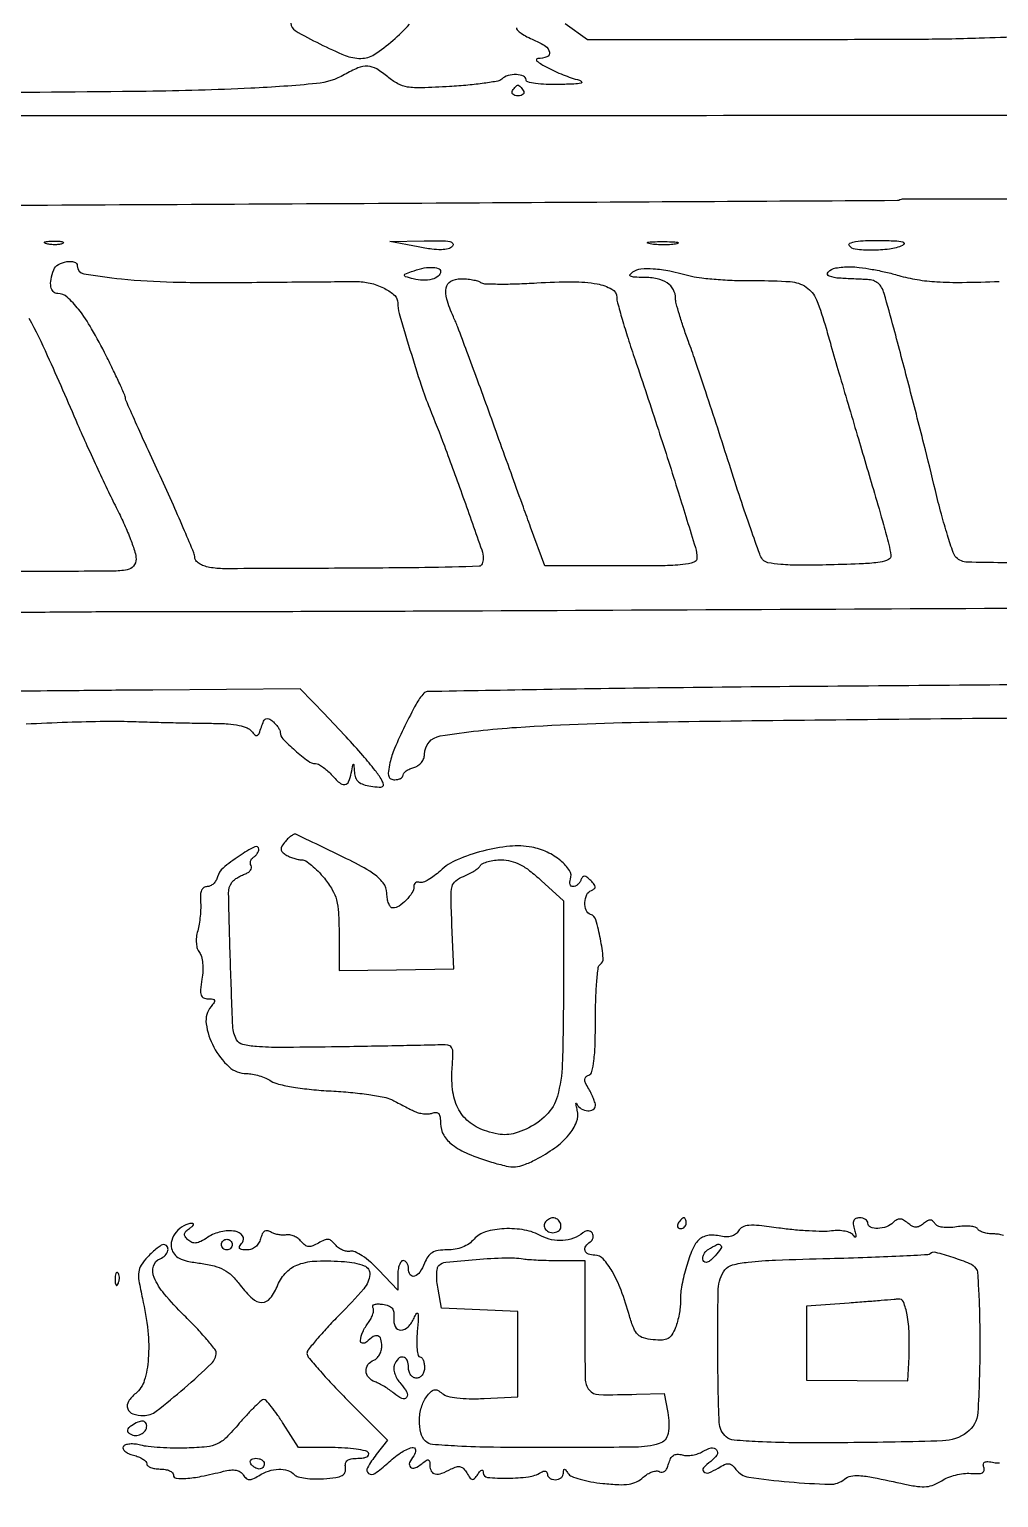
# Model space of a CAD drawing. Extents: x 0 to 2558, y 0 to 3412.
# Drawn here: x 1014 to 1195.5, y 1999.6 to 2274.4 of the extents above; entities that cross this region are included whole.
import ezdxf

# ---------------------------------------------------------------- set-up
doc = ezdxf.new("R2010")
doc.units = 0

msp = doc.modelspace()

# ---------------------------------------------------------------- linework, layer by layer
for points in [[(1286.775, 2242.902503, 0.000001), (1177.44536, 2242.627485, 0.134519), (1177, 2242.504251, -0.13371), (1176.555032, 2242.380365, -0.000002), (1098.265318, 2241.934774, -0.000173), (1012.019762, 2241.474094, -0.000104), (909.669169, 2240.983987, -0.000208), (780.778242, 2240.447148, -0.000841)], [(1923.086218, 2244.376059, -0.000011), (1814.032813, 2244.041497, -0.000207)], [(899.290625, 2258.400578, 0.000139), (911.337057, 2258.385962, 0.000175), (922.5, 2258.379417, -0.000035), (932.894829, 2258.376218, -0.000043), (942.625, 2258.371702, -0.000036), (950.810007, 2258.366612, -0.000303), (954.5, 2258.361817, 0.000474), (1010.033339, 2258.308655, 0.000114), (1102.150613, 2258.328759, 0.000012), (1205.122254, 2258.377188, 0.008936)], [(1063, 2275.597618, 0.267409), (1063.803989, 2274.201821, 0.014839), (1068.397436, 2271.716576, 0.021056), (1073.143322, 2269.573483, 0.096307), (1076.099913, 2269.004778, 0.144064), (1078.587132, 2269.741985, 0.033968), (1082.095255, 2272.366055, 0.032569), (1085.190317, 2275.398886, 0.184667)], [(1199.837662, 2273.057137, -0.003568), (1191.862099, 2272.760136, -0.006236), (1180.116584, 2272.553228, -0.001286), (1159.41622, 2272.5), (1118.5, 2272.5), (1114.348293, 2275.489745, -0.037673)], [(1105.23507, 2274.724525, 0.292028), (1105.339623, 2274.32119, 0.034745), (1106.092316, 2273.713207, 0.032721), (1107.18211, 2273.053174, 0.020844), (1108.525383, 2272.424947, -0.045944), (1110.631291, 2271.308159, -0.203111), (1111.396059, 2270.167439, -0.362237), (1110.919285, 2269.305475, -0.087055), (1109.190983, 2268.960858, 0.711256), (1109.042215, 2268.498301, 0.041954), (1110.888161, 2267.336795, 0.024589), (1113.953614, 2265.9361, 0.028389), (1117, 2264.917522, -0.172663), (1117.411923, 2264.630931, -0.540408), (1117.313537, 2264.377207, -0.041416), (1115.96064, 2264.20419, -0.006371), (1113.25, 2264.118315, -0.014056), (1110.784787, 2264.14095, -0.025719), (1108.782921, 2264.319019, -0.024916), (1107.312621, 2264.601737, -0.345602), (1107, 2265, 0.304896), (1106.532163, 2265.695887, 0.090358), (1105.211127, 2265.973041, 0.074452), (1103.630417, 2265.779143, 0.119551), (1102.45, 2265.120944, -0.143703), (1101.707006, 2264.751738, -0.008469), (1099.193767, 2264.34928, -0.012226), (1096.139686, 2263.989078, -0.008669), (1092.698994, 2263.728423, -0.006626), (1087.390775, 2263.489265, -0.046917), (1084.818415, 2263.648938, -0.0856), (1083.013249, 2264.260284, -0.050589), (1081.128487, 2265.545339, 0.041925), (1079.043746, 2267.020178, 0.120572), (1077.358667, 2267.52655, 0.111075), (1075.546597, 2267.216784, 0.032716), (1073, 2265.96786, -0.106506), (1067.775916, 2264.299299, -0.012427), (1055.480098, 2263.411335, -0.008878), (1035.900827, 2262.833911, -0.001719), (1000.5, 2262.540469, 0.000313)], [(1001.201003, 2165.205291, -0.000135), (1013.556771, 2165.353125, -0.001828), (1027.35704, 2165.46407, -0.001096), (1043.749784, 2165.5, 0.001136), (1091.92268, 2165.609417, 0.000123), (1203.285023, 2166.142602, 0.000082), (1318.131321, 2166.73943, 0.002111)], [(1202.630891, 2174.533895, -0.003086), (1189.6191, 2174.712928, -0.193738), (1187.547602, 2175.595255, -0.114726), (1186.966211, 2176.528916, -0.006554), (1185.908586, 2179.770464, -0.009734), (1184.765619, 2183.703653, -0.006975), (1183.635378, 2188.141325, 0.003199), (1181.485482, 2196.857095, 0.001574), (1178.644959, 2207.917481, 0.001466), (1175.85442, 2218.515355, 0.005816), (1174.045549, 2225, 0.056856), (1173.573304, 2226.125567, 0.091837), (1172.910716, 2226.921858, 0.095811), (1172.02901, 2227.406507, 0.066739), (1170.908367, 2227.608431, -0.000475), (1169.78484, 2227.660085, -0.000247), (1168.382309, 2227.726597, -0.000245), (1166.941809, 2227.796329, -0.000374), (1165.690983, 2227.858431, -0.073468), (1163.750977, 2228.24569, -0.536379), (1163.562991, 2229.005816, -0.167068), (1164.983297, 2229.777148, -0.041632), (1167.65511, 2230, -0.031773), (1169.397819, 2229.889144, -0.012267), (1171.793161, 2229.523242, -0.012088), (1174.378373, 2228.99841, -0.014612), (1176.775135, 2228.376992, 0.030456), (1180.209679, 2227.601686, 0.025482), (1183.924465, 2227.190762, 0.018208), (1188.677506, 2227.082349, 0.006195), (1195.583071, 2227.26192)], [(1013.93706, 2220.378183, -0.018604), (1017.375353, 2213.42266, -0.003542), (1023.065983, 2200.5, 0.004047), (1024.811257, 2196.547539, 0.002802), (1026.846404, 2192.104342, 0.002825), (1028.849978, 2187.856991, 0.0058), (1030.476667, 2184.557334, -0.012227), (1031.825564, 2181.730108, -0.014196), (1032.965021, 2178.976297, -0.013267), (1033.796451, 2176.606312, -0.077874), (1034, 2175.307334, -0.172342), (1033.532758, 2173.992032, -0.179793), (1032.348826, 2173.294605, -0.041831), (1029.61668, 2173.039915, -0.002335), (1021.068094, 2173), (1008.136188, 2173)], [(1222.970173, 2152.009414, -0.000374), (1193.840134, 2151.728541, -0.000332), (1163.505705, 2151.478886, 0.000875), (1134.705965, 2151.210539, 0.001441), (1110.355274, 2150.870805, 0.000113), (1088.519117, 2150.49824, 0.208702), (1087.879206, 2150.205705, 0.058217), (1086.420319, 2148.136978, 0.011256), (1084.321556, 2144.059966, 0.011884), (1082.402807, 2139.866527, 0.047323), (1081.538683, 2137.176123, 0.018927), (1081.243195, 2135.536979, 0.103198), (1081.301577, 2134.642308, 0.211667), (1081.68648, 2134.174051, 0.116932), (1082.420545, 2134, 0.053971), (1083.024789, 2134.065413, 0.073701), (1083.536035, 2134.25949, 0.093398), (1083.879181, 2134.546296, 0.173804), (1084, 2134.883369, -0.181596), (1084.141258, 2135.259476, -0.059916), (1084.5875, 2135.660882, -0.050447), (1085.234516, 2136.024544, -0.038887), (1086, 2136.289749, 0.08163), (1086.777942, 2136.635923, 0.076606), (1087.42371, 2137.219072, 0.078454), (1087.851981, 2137.955392, 0.09282), (1088, 2138.745865, -0.36861), (1090.961497, 2142.217165, -0.023644), (1105.24514, 2143.807626, -0.012482), (1131.60859, 2144.827065, -0.001256), (1194.5, 2145.5298, -0.000655), (1233.586487, 2145.817153, -0.004403)], [(1013.396606, 2144.454574, -0.004233), (1021.15, 2144.779149, -0.00426), (1028.169156, 2144.953623, -0.012533), (1033, 2144.911429, 0.00152), (1037.076679, 2144.785995, 0.001214), (1041.471875, 2144.674811, 0.001227), (1045.541058, 2144.591747, 0.003105), (1048.5, 2144.556986, -0.015705), (1051.220145, 2144.45644, -0.034207), (1053.287899, 2144.171913, -0.045404), (1054.774563, 2143.718741, -0.131925), (1055.623279, 2143.074936, 0.039534), (1056.254638, 2142.381436, 0.298497), (1056.670219, 2142.308778, 0.197373), (1057.028534, 2142.675363, 0.019233), (1057.457377, 2143.865708, -0.028818), (1057.884242, 2144.98296, -0.172725), (1058.308604, 2145.425311, -0.237534), (1058.831512, 2145.424082, -0.056046), (1059.584098, 2144.930205, -0.035106), (1060.125912, 2144.41223, -0.036169), (1060.584079, 2143.828423, -0.038697), (1060.902689, 2143.266414, -0.110036), (1061, 2142.829589, 0.196296), (1061.476783, 2141.661934, 0.018576), (1063.765683, 2139.49374, 0.020226), (1066.21236, 2137.51226, 0.154059), (1067.595012, 2137.031601, -0.115061), (1068.135934, 2136.888882, -0.030812), (1068.900045, 2136.421783, -0.029528), (1069.726642, 2135.767812, -0.026723), (1070.5, 2135, 0.028958), (1072.069581, 2133.455534, 0.198868), (1073.074092, 2133.115029, 0.282647), (1073.798546, 2133.628641, 0.05327), (1074.294267, 2135.25, -0.001085), (1074.596739, 2136.802251, -0.303723), (1074.686454, 2136.892154, -0.452133), (1074.766338, 2136.831103, -0.001334), (1074.863818, 2135.363499, 0.081742), (1075.098438, 2134.346706, 0.121842), (1075.635467, 2133.613838, 0.098049), (1076.549193, 2133.114135, 0.039832), (1077.937592, 2132.795852, 0.014199), (1079.522745, 2132.609002, 0.149617), (1080.153694, 2132.742227, 0.346325), (1080.320059, 2133.136951, 0.06126), (1079.992842, 2133.932352, 0.040275), (1078.763224, 2135.756336, 0.010047), (1076.462457, 2138.522764, 0.008698), (1073.34144, 2142.001514, 0.004486), (1069.322702, 2146.25), (1064.748126, 2151), (1037.124063, 2150.791228, 0.000595), (1023.364241, 2150.670864, 0.000224), (1004.102068, 2150.470821, 0.000222)], [(1196.366772, 2048.701458, 0.042309), (1195.457822, 2048.924906, 0.039141), (1194.5, 2049, -0.036076), (1193.545891, 2049.068931, -0.040403), (1192.648143, 2049.274408, -0.044322), (1191.926422, 2049.574755, -0.134371), (1191.540694, 2049.934156, 0.191265), (1191.102021, 2050.260261, 0.040642), (1190.14755, 2050.433996, 0.03707), (1188.935513, 2050.463947, 0.027876), (1187.608808, 2050.323944, -0.029889), (1186.190967, 2050.180088, -0.047826), (1184.976798, 2050.245989, -0.0599), (1184.054297, 2050.50076, -0.15833), (1183.538104, 2050.938347, 0.077085), (1183.118154, 2051.429467, 0.180741), (1182.671713, 2051.593377, 0.135614), (1182.13508, 2051.441773, 0.036968), (1181.410972, 2050.926114, -0.055837), (1180.643841, 2050.422233, -0.127311), (1179.972148, 2050.274603, -0.119011), (1179.283594, 2050.467999, -0.045531), (1178.457618, 2051.035174, 0.042065), (1177.650234, 2051.597843, 0.120388), (1176.99833, 2051.788793, 0.141388), (1176.39662, 2051.644351, 0.067324), (1175.757618, 2051.157618, -0.109324), (1174.492033, 2050.35067, -0.079345), (1172.84642, 2050.031668, -0.102833), (1171.49932, 2050.265444, -0.307699), (1171, 2051, 0.154397), (1170.879355, 2051.381384, 0.097848), (1170.53958, 2051.70625, 0.08029), (1170.031939, 2051.925476, 0.061935), (1169.432612, 2052, 0.095251), (1168.742378, 2051.867305, 0.202004), (1168.361931, 2051.49207, 0.133132), (1168.275124, 2050.822593, 0.034623), (1168.498119, 2049.75, -0.012633), (1168.727821, 2048.846406, -0.111326), (1168.728613, 2048.43685, -0.568213), (1168.577225, 2048.387093, -0.060945), (1168.269867, 2048.728355, 0.13806), (1167.710793, 2049.185076, 0.052584), (1166.742387, 2049.490505, 0.045607), (1165.531128, 2049.623422, 0.036024), (1164.214052, 2049.552401, -0.034849), (1162.542558, 2049.458334, -0.010396), (1159.98775, 2049.545854, -0.010372), (1157.114761, 2049.76398, -0.011041), (1154.312774, 2050.097866, 0.008027), (1150.666574, 2050.554652, 0.04513), (1148.704718, 2050.590704, 0.096666), (1147.526068, 2050.271398, 0.151979), (1146.770976, 2049.555241, -0.106072), (1146.22634, 2048.936215, -0.096223), (1145.457048, 2048.568365, -0.07497), (1144.4408, 2048.461764, -0.038081), (1143.161881, 2048.617624, 0.043065), (1141.872023, 2048.761806, 0.066866), (1140.760521, 2048.64097, 0.076846), (1139.83506, 2048.254903, 0.082554), (1139.095069, 2047.614552, 0.081441), (1137.981724, 2045.715253, 0.023433), (1136.904105, 2042.472361, 0.024354), (1136.112729, 2039.018929, 0.051306), (1135.909496, 2036.279267, -0.036225), (1135.863938, 2035.243128, -0.01825), (1135.664612, 2033.949276, -0.018023), (1135.359998, 2032.620761, -0.025477), (1134.98702, 2031.46586, -0.046374), (1134.330484, 2030.1273, -0.131943), (1133.583815, 2029.417991, -0.116777), (1132.523214, 2029.130308, -0.032416), (1130.788686, 2029.186594, -0.044309), (1128.993886, 2029.523971, -0.130249), (1127.920466, 2030.157828, -0.102838), (1127.158939, 2031.337087, -0.021987), (1126.377457, 2033.660444, 0.019472), (1124.793828, 2038.448106, 0.040406), (1123.121729, 2042.007692, 0.05416), (1121.452922, 2044.305493, 0.211692), (1119.886059, 2045, -0.093384), (1118.685143, 2045.226265, -0.219629), (1118.067198, 2045.868729, -0.237701), (1118.180153, 2046.711809, -0.104704), (1119.016312, 2047.510081, 0.095328), (1119.358104, 2047.824467, 0.096995), (1119.556264, 2048.241404, 0.098768), (1119.58055, 2048.695875, 0.102877), (1119.427284, 2049.117657, 0.114827), (1119.09762, 2049.449418, 0.130048), (1118.670071, 2049.582269, 0.110094), (1118.176285, 2049.494107, 0.066516), (1117.660972, 2049.19299, -0.076212), (1115.898896, 2048.208449, -0.07033), (1113.873261, 2047.76192, -0.070239), (1111.800789, 2047.894133, -0.075663), (1109.902125, 2048.597966, 0.082286), (1106.74012, 2049.722998, 0.05629), (1102.928967, 2049.971711, 0.058647), (1099.427211, 2049.390584, 0.146301), (1097.267972, 2048, -0.067344), (1096.331396, 2047.164849, -0.053615), (1095.133332, 2046.531033, -0.05025), (1093.747044, 2046.133808, -0.044691), (1092.253008, 2046, 0.035089), (1090.553854, 2045.880611, 0.098092), (1089.43144, 2045.488797, 0.113391), (1088.63788, 2044.738727, 0.056166), (1088, 2043.5, -0.059228), (1087.139881, 2041.85446, -0.163711), (1086.109784, 2041.077382, -0.344815), (1085.332084, 2041.354538, -0.142032), (1085, 2042.5, 0.064853), (1084.925306, 2043.073457, 0.082425), (1084.70625, 2043.559375, 0.098894), (1084.381354, 2043.884432, 0.148195), (1084, 2044, 0.241005), (1083.615783, 2043.803383, 0.068422), (1083.291202, 2043.192188, 0.052593), (1083.067576, 2042.303301, 0.034569), (1082.991326, 2041.25), (1082.982652, 2038.5), (1079.37949, 2042.301787, 0.024903), (1077.873727, 2043.739892, 0.03218), (1076.350598, 2044.893668, 0.033973), (1075.000835, 2045.659387, 0.164379), (1074.138164, 2045.765388, -0.091176), (1073.423385, 2045.749852, -0.060258), (1072.631914, 2045.977862, -0.058225), (1071.887579, 2046.401255, -0.069774), (1071.310904, 2046.963601, 0.053561), (1070.612086, 2047.690547, 0.149559), (1069.967973, 2047.963775, 0.128559), (1069.217946, 2047.849309, 0.035167), (1068.146182, 2047.294783, -0.03559), (1067.076805, 2046.742637, -0.124261), (1066.315874, 2046.62123, -0.144092), (1065.654277, 2046.881844, -0.054204), (1064.93219, 2047.581706, 0.064306), (1064.33999, 2048.132996, 0.053008), (1063.588501, 2048.558578, 0.054958), (1062.799263, 2048.802342, 0.088318), (1062.096912, 2048.811882, -0.05309), (1061.389138, 2048.771838, -0.035391), (1060.582134, 2048.869406, -0.035553), (1059.803507, 2049.078326, -0.056725), (1059.182692, 2049.375574, 0.102535), (1058.565907, 2049.604585, 0.189834), (1058.052663, 2049.487635, 0.135362), (1057.638086, 2048.997886, 0.044429), (1057.316061, 2048.100616, -0.074805), (1056.952444, 2047.252685, -0.082254), (1056.364391, 2046.580282, -0.08503), (1055.609159, 2046.14944, -0.087416), (1054.760924, 2046, -0.025753), (1053.754457, 2046.051873, -0.232539), (1053.391574, 2046.279355, -0.28344), (1053.39099, 2046.668391, -0.035473), (1053.904431, 2047.384847, 0.345425), (1053.939436, 2048.655721, 0.197922), (1052.550827, 2049.492541, 0.0924), (1049.900716, 2049.4058, 0.091011), (1047.444238, 2048.371507, -0.025203), (1046.121566, 2047.597162, -0.088203), (1045.182244, 2047.303197, -0.133718), (1044.422019, 2047.409176, -0.095546), (1043.707013, 2047.892987, -0.051752), (1043.192369, 2048.526822, -0.181686), (1043.080011, 2049.031352, -0.172552), (1043.32626, 2049.501975, -0.045836), (1044.008359, 2050.026328, 0.026748), (1044.520295, 2050.389689, 0.103421), (1044.768081, 2050.68751, 0.352763), (1044.732951, 2050.869745, 0.181604), (1044.5, 2050.952884, 0.125263), (1042.923436, 2050.523819, 0.092371), (1041.533059, 2049.354711, 0.094851), (1040.684529, 2047.795111, 0.142177), (1040.643439, 2046.25549, 0.105704), (1041.173419, 2045.202795, 0.105646), (1042.087608, 2044.458594, 0.065621), (1043.589405, 2043.924499, 0.018491), (1046.042891, 2043.494101, -0.026139), (1048.650399, 2042.99548, -0.06499), (1050.457315, 2042.292545, -0.070134), (1051.941738, 2041.185374, -0.034591), (1053.498254, 2039.413402, 0.041212), (1055.782876, 2036.880875, 0.192356), (1057.57696, 2036.175982, 0.235495), (1059.123244, 2036.958062, 0.061125), (1060.545045, 2039.453565, -0.096792), (1062.142402, 2041.845666, -0.113562), (1064.444064, 2043.298002, -0.077204), (1067.85795, 2043.928545, -0.024934), (1073.013883, 2043.818614, -0.066987), (1076.705776, 2043.051186, -0.344047), (1077.75947, 2041.404918, -0.15613), (1076.616886, 2038.725886, -0.017741), (1072.079347, 2033.83922, 0.008389), (1069.750068, 2031.42295, 0.012213), (1067.785808, 2029.209696, 0.007795), (1066.23339, 2027.312762, 0.169151), (1066, 2026.642616, 0.175035), (1066.248665, 2025.954049, 0.005489), (1068.215124, 2023.638701, 0.010093), (1070.651196, 2020.94522, 0.006754), (1073.540847, 2017.958912), (1081.081695, 2010.373576), (1078.975863, 2007.696444, 0.034936), (1077.309971, 2005.243954, 0.380233), (1077.528389, 2004.165742, 0.327552), (1078.731366, 2004.15233, 0.032369), (1081.104463, 2006.097583, -0.039074), (1083.50441, 2008.011685, -0.080081), (1085.68027, 2009.02363, -0.46422), (1086.31663, 2008.594104, -0.202855), (1085.979944, 2007.475834, 0.073236), (1085.20686, 2006.204979, 0.305424), (1085.369707, 2005.369707, 0.305424), (1086.204979, 2005.20686, 0.073236), (1087.475834, 2005.979944, -0.019474), (1088.307702, 2006.617311, -0.214509), (1088.710057, 2006.69562, -0.30932), (1088.942388, 2006.441398, -0.035131), (1089, 2005.622445, 0.128842), (1089.275302, 2004.571808, 0.230443), (1089.993353, 2004.074983, 0.127316), (1091.217528, 2004.199013, 0.034302), (1093.012352, 2005.006611, -0.048215), (1093.988037, 2005.413433, -0.138484), (1094.714858, 2005.430494, -0.143969), (1095.325848, 2005.066138, -0.053706), (1095.928314, 2004.256611, 0.022575), (1096.546283, 2003.308483, 0.208646), (1096.95785, 2003.063654, 0.249781), (1097.370209, 2003.220893, 0.031905), (1097.966391, 2004, -0.022376), (1098.415895, 2004.611197, -0.161255), (1098.719155, 2004.806508, -0.396743), (1098.913055, 2004.699829, -0.075154), (1098.984687, 2004.262633, 0.386757), (1099.765426, 2003.425324, 0.022726), (1103.548186, 2003.28596, 0.028666), (1107.461434, 2003.544361, 0.107997), (1109.766303, 2004.355567, -0.06307), (1110.240306, 2004.571581, -0.135197), (1110.638758, 2004.58468, -0.192671), (1110.899475, 2004.399895, -0.144376), (1111, 2004.059017, 0.140337), (1111.115626, 2003.655173, 0.099915), (1111.440625, 2003.311086, 0.085131), (1111.926682, 2003.079345, 0.06887), (1112.5, 2003, 0.081749), (1113.07407, 2003.094491, 0.09112), (1113.563873, 2003.367188, 0.099323), (1113.894248, 2003.773192, 0.118755), (1114.015313, 2004.25, -0.028368), (1114.055583, 2004.832953, -0.396958), (1114.203916, 2004.955214, -0.223902), (1114.429037, 2004.830188, -0.014522), (1114.859015, 2004.193879, 0.157199), (1115.510869, 2003.651772, 0.024681), (1117.109997, 2003.099491, 0.02538), (1119.126449, 2002.622163, 0.019714), (1121.358664, 2002.302432, 0.014124), (1124.352189, 2002.078704, 0.049336), (1126.28386, 2002.179707, 0.074397), (1127.70447, 2002.618148, 0.072047), (1128.951949, 2003.456514, -0.046241), (1129.770929, 2004.070298, -0.055583), (1130.641411, 2004.479764, -0.065061), (1131.431804, 2004.638908, -0.156849), (1132.004295, 2004.497346, 0.168417), (1132.498251, 2004.386954, 0.151946), (1132.979025, 2004.599017, 0.101066), (1133.397949, 2005.147411, 0.048818), (1133.705022, 2005.980003, -0.053668), (1134.080835, 2006.969387, -0.131242), (1134.596947, 2007.544668, -0.14216), (1135.30195, 2007.759772, -0.067475), (1136.252941, 2007.644105, 0.064277), (1137.14457, 2007.529893, 0.040772), (1138.189853, 2007.6163, 0.040447), (1139.220531, 2007.8738, 0.058209), (1140.069749, 2008.275632, -0.081517), (1141.661516, 2008.940329, -0.287844), (1142.664653, 2008.599375, -0.32835), (1142.711739, 2007.621336, -0.088483), (1141.571429, 2006.428571, 0.05178), (1140.234663, 2005.220578, 0.414704), (1140.274948, 2004.471743, 0.283777), (1141.20413, 2004.30477, 0.04339), (1142.963525, 2005.180712, -0.02739), (1144.177713, 2005.834435, -0.130497), (1144.946422, 2005.973999, -0.163439), (1145.587977, 2005.699771, -0.050024), (1146.310904, 2004.912597, 0.197229), (1148.684987, 2003.494585, 0.014977), (1156.260557, 2002.588721, 0.015491), (1163.863924, 2002.146625, 0.181924), (1166.619438, 2003.099124, -0.12008), (1167.810609, 2003.679986, -0.074475), (1169.37111, 2003.78316, -0.029457), (1171.991216, 2003.409778, -0.003233), (1177.937721, 2002.161474, 0.019724), (1180.311765, 2001.744315, 0.056899), (1181.979509, 2001.709584, 0.072433), (1183.374174, 2002.04714, 0.04953), (1184.821294, 2002.802477, -0.051121), (1185.974985, 2003.400006, -0.031916), (1187.424908, 2003.867534, -0.031843), (1188.929377, 2004.148224, -0.049249), (1190.250062, 2004.177769, 0.022503), (1191.653699, 2004.13417, 0.105592), (1192.436524, 2004.312806, 0.234957), (1192.75457, 2004.710563, 0.145862), (1192.707786, 2005.319115, -0.107071), (1192.615511, 2005.917193, -0.270748), (1192.851094, 2006.269755, -0.135066), (1193.460049, 2006.38334, -0.026202), (1194.578858, 2006.229676, 0.048534), (1195.662496, 2006.129817, 0.090136)]]:
    msp.add_lwpolyline(points, format="xyb")
for points in [[(1106.5, 2263, -0.146489), (1106.602013, 2262.620597, -0.191582), (1106.461189, 2262.29375, -0.134005), (1106.074636, 2262.072951, -0.063222), (1105.5, 2262, -0.063222), (1104.925364, 2262.072951, -0.134005), (1104.538811, 2262.29375, -0.191582), (1104.397987, 2262.620597, -0.146489), (1104.5, 2263, -0.025622), (1104.764631, 2263.382847, -0.032351), (1105.048689, 2263.70625, -0.033983), (1105.313296, 2263.937141, -0.163822), (1105.5, 2264, -0.163822), (1105.686704, 2263.937141, -0.033983), (1105.951311, 2263.70625, -0.032351), (1106.235369, 2263.382847, -0.025622)], [(1020.269032, 2234.344063, -0.06278), (1019.671085, 2234.185595, -0.030339), (1018.880008, 2234.127736, -0.029507), (1018.036634, 2234.167106, -0.037336), (1017.269032, 2234.307009, -0.087174), (1016.883358, 2234.48334, -0.597527), (1016.900903, 2234.643467, -0.080377), (1017.431793, 2234.764444, -0.012823), (1018.5, 2234.805051, -0.014395), (1019.580113, 2234.787295, -0.052471), (1020.257153, 2234.684921, -0.333666), (1020.386009, 2234.52287, -0.31318)], [(1093.250884, 2233.850884, -0.132025), (1092.416969, 2233.370237, -0.060064), (1091.160955, 2233.192789, -0.039197), (1089.371822, 2233.296656, -0.013337), (1086.800884, 2233.719511), (1081.5, 2234.737254), (1087.95, 2234.868627, -0.007541), (1091.108977, 2234.885318, -0.045003), (1092.746748, 2234.721419, -0.199023), (1093.29918, 2234.357427, -0.359565)], [(1135.26375, 2234.296069, -0.031163), (1134.209518, 2234.160023, -0.015827), (1132.872547, 2234.114038, -0.015659), (1131.485188, 2234.153707, -0.022548), (1130.26375, 2234.282419, -0.075924), (1129.761725, 2234.438612, -0.720633), (1129.780601, 2234.581582, -0.040183), (1130.711719, 2234.684722, -0.006817), (1132.5, 2234.713986, -0.00738), (1134.29708, 2234.692368, -0.030832), (1135.374351, 2234.596853, -0.49082), (1135.455688, 2234.450815, -0.248898)], [(1177.5, 2234, -0.0685), (1175.021179, 2233.316443, -0.033084), (1171.729547, 2233.098406, -0.027945), (1168.651981, 2233.270546, -0.230315), (1167.5, 2234, -0.465439), (1167.637323, 2234.417652, -0.055046), (1168.711881, 2234.717263, -0.031851), (1170.553606, 2234.898808, -0.01143), (1173.190983, 2234.929715, -0.006859), (1176.084712, 2234.857767, -0.043509), (1177.543733, 2234.673634, -0.382249), (1177.767982, 2234.364822, -0.272132)], [(1023, 2230.15913, 0.36605), (1024.241472, 2228.690581, 0.016733), (1031.253374, 2227.747246, 0.019227), (1040.923, 2227.14872, 0.008461), (1053.744346, 2227.066067, -0.000282), (1061.458791, 2227.142532, -0.000407), (1068.284277, 2227.200777, -0.00021), (1074.072536, 2227.243028, -0.006597), (1075.5, 2227.234015, -0.058633), (1078.12098, 2226.873636, -0.057962), (1080.597585, 2225.914282, -0.066348), (1082.415427, 2224.622357, -0.208033), (1083, 2223.27816, 0.070197), (1083.285737, 2221.252944, 0.003156), (1085.281769, 2214.481197, 0.005723), (1087.366721, 2207.844678, 0.018405), (1088.965724, 2203.5, -0.008101), (1091.720337, 2196.466007, -0.003425), (1095.199307, 2186.94138, -0.000988), (1098.731719, 2176.999024, -0.085055), (1099, 2175.43333, -0.050188), (1098.944578, 2174.882569, -0.068259), (1098.779687, 2174.411776, -0.086318), (1098.536474, 2174.088772, -0.179687), (1098.25, 2173.968461, -0.007822), (1088.08395, 2173.700182, -0.001581), (1070.02, 2173.563299, -0.000481), (1050.530842, 2173.495972, -0.046018), (1047.75, 2173.745463, -0.043056), (1046.69758, 2174.033908, -0.056436), (1045.807812, 2174.481768, -0.06871), (1045.199524, 2175.011284, -0.181276), (1045, 2175.543533, 0.098504), (1044.819207, 2176.452323, 0.00221), (1043.090625, 2180.573309, 0.0049), (1040.990816, 2185.386293, 0.003285), (1038.5, 2190.849724, -0.001655), (1036.008437, 2196.267929, -0.002608), (1033.909375, 2200.937051, -0.000646), (1032.101606, 2205.029221, -0.104046), (1032, 2205.512211, 0.105584), (1031.902711, 2205.967794, 0.002229), (1030.947506, 2208.077041, 0.005066), (1029.790073, 2210.536703, 0.00338), (1028.417041, 2213.33102, 0.015173), (1025.677905, 2218.41946, 0.03444), (1023.237498, 2222.040597, 0.045796), (1021.090214, 2224.329906, 0.183486), (1019.325686, 2225, -0.204494), (1018.507473, 2225.349245, -0.151823), (1018.063846, 2226.238831, -0.090641), (1018.091365, 2227.647523, -0.041546), (1018.606989, 2229.418213, -0.174398), (1019.458893, 2230.405878, -0.086882), (1021.03669, 2230.964739, -0.11181), (1022.451748, 2230.885967, -0.334859)], [(1091, 2229.106989, -0.230654), (1090.579685, 2228.244326, -0.100713), (1089.411241, 2227.660629, -0.07421), (1087.738218, 2227.468411, -0.055562), (1085.900003, 2227.736401, -0.006285), (1084.444455, 2228.136647, -0.266201), (1084.228307, 2228.359761, -0.367904), (1084.345702, 2228.599194, -0.009213), (1085.553552, 2229.097719, -0.037615), (1087.51112, 2229.698588, -0.055286), (1089.297939, 2229.899847, -0.078906), (1090.568538, 2229.700291, -0.325165)], [(1138, 2228.257909, 0.037421), (1139.895243, 2227.904369, 0.009869), (1142.96875, 2227.627389, 0.009961), (1146.489061, 2227.450463, 0.010078), (1150, 2227.414863, -0.01955), (1156.469484, 2227.22668, -0.132603), (1159.467596, 2226.193578, -0.14962), (1161.357205, 2223.848482, -0.027062), (1163.176273, 2218.487087, 0.002211), (1164.08871, 2215.282823, 0.000578), (1165.582422, 2210.146207, 0.000587), (1167.297536, 2204.299051, 0.0006), (1169.013504, 2198.5, -0.000629), (1172.230477, 2187.626034, -0.00345), (1173.919965, 2181.739097, -0.005551), (1174.909407, 2178.041667, -0.029964), (1175.303046, 2176, -0.328426), (1174.868682, 2175.212591, -0.069376), (1173.272128, 2174.730045, -0.028414), (1170.164107, 2174.423947, -0.004269), (1163.898796, 2174.218249, -0.005746), (1158.288972, 2174.146499, -0.020132), (1154.677112, 2174.287292, -0.027245), (1152.300718, 2174.606913, -0.182545), (1151.302009, 2175.218249, -0.078762), (1150.745134, 2176.229905, -0.002173), (1149.05945, 2180.970361, -0.004425), (1147.146097, 2186.584685, -0.003017), (1145.065817, 2193, 0.001668), (1142.88247, 2199.795568, 0.001673), (1140.655933, 2206.569774, 0.001633), (1138.674528, 2212.466433, 0.006684), (1137.412603, 2216.024761, -0.006987), (1136.488742, 2218.634858, -0.00876), (1135.708702, 2221.080913, -0.00727), (1135.122453, 2223.145728, -0.06562), (1135, 2224.074761, 0.123921), (1134.586149, 2225.718937, 0.123794), (1133.443131, 2226.971999, 0.095499), (1131.570569, 2227.751676, 0.049992), (1129.05, 2228.015313, -0.010202), (1127.275581, 2228.05918, -0.105591), (1126.572065, 2228.242962, -0.465354), (1126.495886, 2228.562874, -0.084786), (1127, 2229.046157, -0.122503), (1128.52041, 2229.603468, -0.044802), (1130.827391, 2229.645016, -0.032899), (1133.925257, 2229.216953, -0.014037)], [(1098.5, 2227.089618, 0.14302), (1099.258931, 2226.838164, 0.006649), (1101.996875, 2226.77646, 0.010556), (1105.287637, 2226.815538, 0.007342), (1109, 2226.992638, -0.015223), (1115.723559, 2227.207255, -0.045336), (1120.30863, 2226.797429, -0.079223), (1123.070215, 2225.827158, -0.275361), (1124, 2224.266867, 0.067505), (1124.138058, 2223.248953, 0.003884), (1125.003361, 2220.209829, 0.005861), (1126.107292, 2216.601171, 0.00427), (1127.415696, 2212.614692, -0.002407), (1131.782829, 2199.474197, -0.00339), (1135.540789, 2187.71272, -0.001361), (1138.701828, 2177.485189, -0.074396), (1139, 2175.492317, -0.328376), (1138.416412, 2174.699539, -0.049559), (1136.364589, 2174.277995, -0.022795), (1132.547454, 2174.056319, -0.003297), (1124.75, 2174.010837), (1110.5, 2174.021675), (1107.86985, 2181.260837, -0.000464), (1106.512477, 2185.007666, -0.000145), (1104.482361, 2190.632871, -0.000145), (1102.218307, 2196.917675, -0.00016), (1100.031374, 2203, 0.001565), (1097.933722, 2208.782897, 0.001925), (1095.938358, 2214.166269, 0.001593), (1094.229762, 2218.678291, 0.013992), (1093.411524, 2220.651129, -0.029785), (1092.158932, 2223.962953, -0.122613), (1092.035535, 2226.087055, -0.226489), (1092.921631, 2227.298687, -0.122733), (1094.75, 2227.764863, -0.022718), (1095.876155, 2227.719767, -0.023181), (1096.985938, 2227.572641, -0.023721), (1097.934018, 2227.355061, -0.082948)], [(1061.964387, 2122.457089, 0.029128), (1061.302886, 2121.558316, 0.155204), (1061.143279, 2120.977756, 0.194275), (1061.364725, 2120.486408, 0.049898), (1062.064302, 2119.939097, 0.038588), (1062.723518, 2119.589988, 0.026262), (1063.518889, 2119.292982, 0.026527), (1064.32167, 2119.086433, 0.047175), (1065, 2119.015283, -0.139174), (1065.753224, 2118.793135, -0.030055), (1066.867188, 2117.992026, -0.029174), (1068.087108, 2116.873899, -0.024284), (1069.25, 2115.553399, -0.034746), (1070.72901, 2113.409969, -0.068879), (1071.525937, 2111.509143, -0.052009), (1071.898285, 2109.134372, -0.012901), (1072, 2105.193024), (1072, 2098.279191), (1082.75, 2098.441911), (1093.5, 2098.604631), (1093.140301, 2106.785359, -0.005088), (1092.963365, 2112.023504, -0.06384), (1093.168489, 2113.990318, -0.164667), (1093.852887, 2115.087235, -0.080987), (1095.293161, 2115.92136, 0.025352), (1096.303119, 2116.365147, 0.02554), (1097.260403, 2116.907892, 0.02638), (1098.042094, 2117.465465, 0.086435), (1098.461878, 2117.938317, -0.150577), (1098.930592, 2118.348015, -0.038921), (1099.8872, 2118.688131, -0.036006), (1101.090962, 2118.921911, -0.029969), (1102.392627, 2119, -0.06142), (1104.164393, 2118.781531, -0.057994), (1105.867017, 2118.138261, -0.046023), (1107.685159, 2116.975265, -0.02111), (1109.83361, 2115.15361), (1114, 2111.30722), (1114, 2093.73465, -0.007956), (1113.794185, 2080.800382, -0.059987), (1112.871927, 2074.765702, -0.129099), (1110.805299, 2071.224433, -0.092827), (1107.010487, 2068.624727, -0.027712), (1104.999962, 2067.867729, -0.062372), (1103.399982, 2067.576405, -0.061734), (1101.767404, 2067.687246, -0.026677), (1099.649218, 2068.215585, -0.085747), (1096.563684, 2069.778505, -0.106117), (1094.445802, 2072.196069, -0.092664), (1093.32524, 2075.541866, -0.051966), (1093.176673, 2079.842139, 0.009442), (1093.329465, 2082.869904, 0.142214), (1093.07016, 2083.88122, 0.242359), (1092.3525, 2084.332876, 0.032069), (1090.5, 2084.373736, -0.005283), (1088.551647, 2084.312349, -0.000425), (1083.420946, 2084.209316, -0.000574), (1077.300025, 2084.098638, -0.000441), (1070.613859, 2083.991315, -0.002726), (1061.095303, 2083.898818, -0.019903), (1056.536668, 2084.060879, -0.041417), (1053.966289, 2084.470738, -0.207837), (1052.833308, 2085.333379, -0.11745), (1052.110683, 2087.8811, -0.002834), (1051.655156, 2100.227064, -0.002282), (1051.320981, 2112.764525, -0.155398), (1051.913963, 2114.779222, -0.074881), (1052.263106, 2115.158497, -0.026917), (1052.860533, 2115.588113, -0.025987), (1053.576186, 2115.995642, -0.027951), (1054.313382, 2116.315879, 0.054841), (1054.964686, 2116.641401, 0.086035), (1055.423798, 2117.06459, 0.118321), (1055.623839, 2117.513871, 0.186344), (1055.54707, 2117.923839, -0.10754), (1055.403771, 2118.329823, -0.099565), (1055.436203, 2118.770785, -0.095734), (1055.639773, 2119.178811, -0.091141), (1055.983688, 2119.489919, 0.057939), (1056.37244, 2119.797481, 0.050294), (1056.701458, 2120.200032, 0.052934), (1056.925743, 2120.631952, 0.093566), (1057, 2121.025292, 0.56199), (1056.262761, 2121.474049, 0.028495), (1053.308053, 2119.726174, 0.026074), (1050.283717, 2117.458875, 0.156146), (1049.242126, 2115.817889, -0.070509), (1048.951165, 2115.123052, -0.069868), (1048.477879, 2114.534005, -0.075638), (1047.901146, 2114.136521, -0.113598), (1047.308002, 2114, 0.146904), (1046.689967, 2113.814411, 0.142318), (1046.267207, 2113.317169, 0.091158), (1046.05959, 2112.469011, 0.034937), (1046.073724, 2111.25, -0.028188), (1046.105153, 2109.99702, -0.016424), (1046.008774, 2108.496185, -0.016389), (1045.812843, 2106.994598, -0.026545), (1045.537423, 2105.737014, 0.039023), (1045.304059, 2104.527996, 0.04775), (1045.284224, 2103.377552, 0.054114), (1045.470334, 2102.390219, 0.099903), (1045.855771, 2101.673785, -0.111995), (1046.240145, 2100.916462, -0.037639), (1046.452799, 2099.687658, -0.034505), (1046.492614, 2098.220729, -0.029766), (1046.336596, 2096.686771, 0.015482), (1046.075892, 2094.691331, 0.100979), (1046.17867, 2093.690386, 0.214989), (1046.62938, 2093.183836, 0.105421), (1047.491602, 2093, -0.031095), (1048.373989, 2092.945072, -0.279598), (1048.665107, 2092.714617, -0.242064), (1048.617846, 2092.3196, -0.024669), (1048.033993, 2091.540959, 0.211101), (1047.126259, 2088.343707, 0.087645), (1048.54456, 2083.980793, 0.085515), (1051.417068, 2080.277803, 0.187248), (1054.709497, 2079, -0.046885), (1055.774074, 2078.899956, -0.026886), (1057.027464, 2078.591688, -0.026661), (1058.264892, 2078.142472, -0.039751), (1059.285183, 2077.61, 0.083649), (1060.693713, 2077.025162, 0.015671), (1063.443868, 2076.481117, 0.015878), (1066.820268, 2076.032106, 0.01206), (1070.543698, 2075.747312, -0.010295), (1074.167963, 2075.482969, -0.012188), (1077.578911, 2075.07939, -0.011073), (1080.427265, 2074.607176, -0.072507), (1081.793698, 2074.137312, 0.000775), (1082.781005, 2073.630308, 0.000498), (1083.927786, 2073.045098, 0.000501), (1085.051315, 2072.474581, 0.000941), (1085.960467, 2072.016215, 0.04866), (1086.82426, 2071.683314, 0.039718), (1087.797285, 2071.494956, 0.041226), (1088.729063, 2071.46754, 0.078515), (1089.460467, 2071.623203, -0.096935), (1090.181459, 2071.7493, -0.227031), (1090.658206, 2071.509156, -0.135322), (1090.926709, 2070.853486, -0.029926), (1091, 2069.630042, 0.135704), (1091.58849, 2067.501688, 0.096588), (1093.251142, 2065.651636, 0.06398), (1096.152625, 2063.996776, 0.024558), (1100.535639, 2062.439237, 0.01695), (1103.302416, 2061.707842, 0.070878), (1105.014484, 2061.565375, 0.07943), (1106.600338, 2061.915052, 0.024588), (1108.834026, 2062.925225, 0.037705), (1112.411898, 2065.115192, 0.061823), (1115.012096, 2067.528432, 0.080521), (1116.456725, 2069.946724, 0.157106), (1116.603621, 2072.164924, -0.008394), (1116.408513, 2073.002915, -0.050487), (1116.358995, 2073.446884, -0.682592), (1116.438264, 2073.47883, -0.081542), (1116.592564, 2073.25, 0.152583), (1117.356123, 2072.402558, 0.116856), (1118.553479, 2072.029634, 0.152646), (1119.579303, 2072.273808, 0.26446), (1120, 2073.013569, 0.075451), (1119.919954, 2073.540999, 0.019665), (1119.632812, 2074.351295, 0.019531), (1119.228465, 2075.259326, 0.018842), (1118.75, 2076.144222, -0.021008), (1118.152623, 2077.260569, -0.112809), (1118, 2077.928426, -0.209739), (1118.19751, 2078.378558, -0.099419), (1118.75, 2078.713987, 0.250892), (1119.342321, 2079.373587, 0.029865), (1119.706818, 2081.372559, 0.023049), (1119.934461, 2084.420133, 0.007117), (1120, 2089.024316, -0.008244), (1120.062937, 2092.8411, -0.012623), (1120.255464, 2096.144167, -0.007119), (1120.522814, 2098.871804, -0.230265), (1120.869664, 2099.419448, 0.285828), (1121.454164, 2100.597965, 0.022657), (1120.939296, 2104.207033, 0.023357), (1120.093275, 2107.760764, 0.247003), (1119.094307, 2108.801898, -0.221253), (1118.283875, 2109.567929, -0.10355), (1118.031568, 2111.022924, -0.100251), (1118.382906, 2112.493621, -0.198814), (1119.25, 2113.291667, 0.074242), (1119.791793, 2113.587408, 0.252947), (1119.952882, 2113.941057, 0.154062), (1119.769647, 2114.40821, 0.026476), (1119.125, 2115.125, 0.026476), (1118.40821, 2115.769647, 0.154062), (1117.941057, 2115.952882, 0.252947), (1117.587408, 2115.791793, 0.074242), (1117.291667, 2115.25, -0.066728), (1117.040005, 2114.772106, -0.06312), (1116.66727, 2114.367188, -0.067693), (1116.235248, 2114.093007, -0.107998), (1115.809678, 2114, -0.158959), (1115.464135, 2114.112702, -0.151856), (1115.243805, 2114.409354, -0.111833), (1115.191858, 2114.86036, -0.064676), (1115.320777, 2115.393547, 0.240582), (1115.151203, 2116.990597, 0.075829), (1113.502495, 2118.835342, 0.063216), (1110.950662, 2120.448841, 0.062988), (1108.073545, 2121.376019, 0.072142), (1103.96098, 2121.548461, 0.037629), (1098.900524, 2120.641451, 0.037655), (1094.127998, 2119.018201, 0.086984), (1090.963834, 2116.960233, -0.025853), (1089.838384, 2116.015178, -0.033411), (1088.710343, 2115.276121, -0.035379), (1087.723781, 2114.808681, -0.175133), (1087.1193, 2114.793567, 0.098959), (1086.692417, 2114.846979, 0.135015), (1086.328794, 2114.717857, 0.137403), (1086.0866, 2114.42326, 0.104121), (1086, 2114.011905, -0.142461), (1085.657272, 2112.833434, -0.052265), (1084.569104, 2111.461249, -0.052264), (1083.225094, 2110.348687, -0.147819), (1082.071429, 2110, -0.228769), (1081.658335, 2110.199444, -0.072292), (1081.304435, 2110.807813, -0.055436), (1081.056676, 2111.696875, -0.037086), (1080.964945, 2112.75, 0.167057), (1080.259638, 2114.72001, 0.080672), (1078.247439, 2116.538748, 0.029988), (1074.031875, 2118.918885, 0.003209), (1063.900085, 2123.783305, 0.217508), (1063.581114, 2123.787404, 0.04633), (1063.084009, 2123.510592, 0.04052), (1062.519777, 2123.052753, 0.028858)], [(1110.542705, 2051.069098, 0.221146), (1110.444975, 2050.246757, 0.174599), (1111.002687, 2049.53216, 0.137965), (1112.013092, 2049.232649, 0.142848), (1113.016312, 2049.510081, 0.189436), (1113.503635, 2050.160814, 0.165456), (1113.45272, 2051.014234, 0.147302), (1112.873321, 2051.730681, 0.150691), (1112, 2052, 0.08914), (1111.620145, 2051.931737, 0.053258), (1111.208109, 2051.726548, 0.051122), (1110.828194, 2051.425183, 0.061191)], [(1135.5, 2051, 0.082592), (1135.343488, 2050.6179, 0.161196), (1135.3746, 2050.29375, 0.182303), (1135.586039, 2050.078288, 0.108972), (1135.940983, 2050, 0.093332), (1136.345238, 2050.076123, 0.09642), (1136.688914, 2050.29375, 0.099167), (1136.918938, 2050.618444, 0.105053), (1137, 2051, 0.042167), (1136.967655, 2051.382849, 0.061769), (1136.870461, 2051.70625, 0.081139), (1136.727648, 2051.92554, 0.210953), (1136.559017, 2052, 0.151918), (1136.34829, 2051.934461, 0.038439), (1136.066025, 2051.70625, 0.035638), (1135.768994, 2051.382774, 0.029505)], [(1052, 2047, -0.099038), (1051.923658, 2046.618362, -0.097945), (1051.70625, 2046.29375, -0.097945), (1051.381638, 2046.076342, -0.099038), (1051, 2046, -0.099038), (1050.618362, 2046.076342, -0.097945), (1050.29375, 2046.29375, -0.097945), (1050.076342, 2046.618362, -0.099038), (1050, 2047, -0.099038), (1050.076342, 2047.381638, -0.097945), (1050.29375, 2047.70625, -0.097945), (1050.618362, 2047.923658, -0.099038), (1051, 2048, -0.099038), (1051.381638, 2047.923658, -0.097945), (1051.70625, 2047.70625, -0.097945), (1051.923658, 2047.381638, -0.099038)], [(1036.166573, 2044.677309, 0.041538), (1034.960141, 2043.158152, 0.116455), (1034.489317, 2041.892995, 0.075328), (1034.532224, 2040.24121, 0.010884), (1035.197463, 2036.927309, -0.028023), (1036.199177, 2030.868313, -0.044757), (1036.295438, 2025.625471, -0.055341), (1035.547382, 2021.553079, -0.1506), (1033.931095, 2019.145287, 0.081196), (1032.592781, 2017.644101, 0.229402), (1032.43576, 2016.285488, 0.230867), (1033.403447, 2015.32613, 0.082007), (1035.378514, 2015, 0.166505), (1037.781166, 2015.822922, 0.013266), (1043.053006, 2020.143, 0.012032), (1048.131516, 2024.753103, 0.205222), (1049, 2026.779953, 0.171753), (1048.775438, 2027.414403, 0.007396), (1047.2375, 2029.258322, 0.011898), (1045.298945, 2031.408211, 0.008126), (1043, 2033.761112, -0.022401), (1039.281315, 2037.791005, -0.074892), (1037.403516, 2040.847201, -0.167469), (1037.254873, 2042.979572, -0.239986), (1038.5, 2044.361626, 0.1088), (1039.442953, 2044.98368, 0.130908), (1039.960336, 2045.907428, 0.218362), (1039.823274, 2046.661704, 0.245), (1039.174314, 2047, 0.144396), (1038.729267, 2046.868738, 0.020994), (1037.950195, 2046.317709, 0.022314), (1037.062541, 2045.566702, 0.017448)], [(1113.25, 2044.013655), (1118, 2044), (1118, 2031.5, 0.004557), (1118.087625, 2021.88638, 0.161556), (1118.820846, 2019.804146, 0.229136), (1120.604543, 2018.917335, 0.010187), (1127.691593, 2018.984542), (1132.883187, 2019.13959), (1133.551472, 2015.577325, -0.087708), (1133.592872, 2011.626092, -0.287483), (1131.93783, 2009.755582, -0.068965), (1127.504174, 2009.090679, -0.002786), (1111.231385, 2009, -0.002983), (1100.917828, 2009.061539, -0.010031), (1094.170722, 2009.277483, -0.008763), (1089.477104, 2009.6046, -0.176368), (1088.2, 2010.2, -0.135949), (1087.305584, 2011.779826, -0.06709), (1087.048162, 2014.090768, -0.063979), (1087.419421, 2016.533562, -0.08842), (1088.391787, 2018.521124, -0.032864), (1089.186389, 2019.470125, -0.148924), (1089.808236, 2019.819874, -0.177895), (1090.45401, 2019.731871, -0.051339), (1091.304477, 2019.162269, 0.110739), (1092.330808, 2018.638157, 0.032441), (1094.081464, 2018.307449, 0.02714), (1096.370068, 2018.152552, 0.015154), (1099.16269, 2018.200016), (1105.5, 2018.5), (1105.5, 2026.5), (1105.5, 2034.5), (1098.353464, 2034.791721), (1091.206928, 2035.083442), (1090.533716, 2038.671973, -0.024244), (1090.336096, 2040.105763, -0.030444), (1090.29906, 2041.44635, -0.031456), (1090.404383, 2042.53847, -0.158323), (1090.680252, 2043.077448, -0.171395), (1092.008309, 2043.709491, -0.006276), (1097.64919, 2044.230791, -0.011541), (1103.157486, 2044.542454, -0.047093), (1106.5, 2044.339391, 0.021111), (1107.575448, 2044.217806, 0.005536), (1109.307812, 2044.114972, 0.005613), (1111.284765, 2044.041803, 0.005724)], [(1142.430563, 2044.923273, -0.027005), (1141.592983, 2044.092637, -0.089429), (1140.933096, 2043.689097, -0.198877), (1140.462903, 2043.699519, -0.211641), (1140.153691, 2044.038927, -0.114744), (1140.104964, 2044.559881, -0.076736), (1140.275976, 2045.136325, -0.070697), (1140.633541, 2045.678852, -0.07068), (1141.128115, 2046.100341, -0.028154), (1142.733872, 2046.995094, -0.305765), (1143.431172, 2046.895832, -0.376769), (1143.502988, 2046.275623, -0.032562)], [(1191.234687, 2042.540094, -0.138329), (1191.528424, 2041.709904, -0.003787), (1191.751526, 2037.839903, -0.007554), (1191.911846, 2033.248528, -0.005077), (1191.962451, 2028, -0.015056), (1191.581309, 2015.557296, -0.22336), (1189.54343, 2011.829083, -0.151167), (1184.993418, 2010.265544, -0.006009), (1167.233236, 2009.9296, -0.003007), (1157.001904, 2009.920576, -0.010624), (1150.432292, 2010.093917, -0.010842), (1145.957926, 2010.404529, -0.151578), (1144.483236, 2011.013913, -0.214159), (1143.161142, 2013.708576, -0.00668), (1142.899082, 2026.293119, -0.00802), (1143.005564, 2038.703629, -0.156498), (1144.25, 2042.277221, -0.172143), (1145.632652, 2043.191565, -0.033673), (1148.616028, 2043.722166, -0.017855), (1153.728012, 2044.095934, -0.002773), (1163.866078, 2044.417762, 0.002181), (1170.938628, 2044.633885, 0.003505), (1176.966321, 2044.886711, 0.000716), (1182.255363, 2045.153301, 0.185485), (1182.671986, 2045.338652, -0.267813), (1183.643846, 2045.599326, -0.01365), (1186.897682, 2044.633336, -0.017433), (1190.05016, 2043.479913, -0.143523)], [(1030.078947, 2040.416667, 0.018894), (1030.137993, 2039.670344, 0.168741), (1030.279315, 2039.37858, 0.470617), (1030.461564, 2039.395823, 0.054073), (1030.683114, 2039.8125, 0.051402), (1030.839148, 2040.359369, 0.05415), (1030.876576, 2040.916927, 0.060344), (1030.797407, 2041.402231, 0.126455), (1030.604167, 2041.729167, 0.296942), (1030.385309, 2041.77538, 0.208169), (1030.200665, 2041.592839, 0.077125), (1030.089945, 2041.112848, 0.028489)], [(1167.5, 2036.06662), (1159.5, 2035.5), (1159.5, 2028.555292), (1159.5, 2021.610584), (1169, 2021.555292), (1178.5, 2021.5), (1178.702003, 2026, 0.019917), (1178.723915, 2030.355087, 0.036967), (1178.340766, 2033.866151, 0.047069), (1177.659915, 2036.26397, 0.351243), (1176.704687, 2036.81662, -0.01641), (1175.89583, 2036.720529, -0.001032), (1173.503877, 2036.520664, -0.00152), (1170.652067, 2036.297021, -0.001128)], [(1082.26179, 2033.246765, 0.137372), (1082.531096, 2031.653128, 0.29059), (1083.546837, 2031.009568, 0.201139), (1084.929454, 2031.590604, 0.090836), (1086.052097, 2033.25, -0.040516), (1086.519848, 2034.117274, -0.66018), (1086.758049, 2034.075942, -0.074395), (1086.827916, 2033.24091, -0.004588), (1086.64271, 2030.75, 0.017269), (1086.553665, 2028.928919, 0.028773), (1086.61997, 2027.395313, 0.028932), (1086.801846, 2026.25808, 0.352152), (1087.122837, 2026, -0.211822), (1087.458287, 2025.851213, -0.080808), (1087.742333, 2025.4125, -0.061502), (1087.935675, 2024.765709, -0.04193), (1088, 2024, -0.072314), (1087.888136, 2023.230589, -0.08892), (1087.5625, 2022.583333, -0.10214), (1087.075754, 2022.153209, -0.130775), (1086.5, 2022, -0.130775), (1085.924246, 2022.153209, -0.10214), (1085.4375, 2022.583333, -0.08892), (1085.111864, 2023.230589, -0.072314), (1085, 2024, 0.0978), (1084.733816, 2025.347841, 0.257507), (1083.991634, 2025.944064, 0.253664), (1083.081158, 2025.638155, 0.096145), (1082.347334, 2024.462755, 0.117829), (1082.250311, 2023.731059, 0.056297), (1082.454129, 2022.798715, 0.051296), (1082.90148, 2021.823799, 0.050759), (1083.539255, 2020.956624, -0.053816), (1084.681994, 2019.382839, -0.295147), (1084.628487, 2018.383495, -0.367489), (1083.775377, 2018.175657, -0.061159), (1082.256131, 2019.187465, 0.024051), (1081.455994, 2019.810521, 0.016945), (1080.501801, 2020.435174, 0.017148), (1079.546132, 2020.971558, 0.034103), (1078.75, 2021.316616, -0.126941), (1077.554044, 2022.123157, -0.167338), (1077.053475, 2023.329483, -0.17716), (1077.412419, 2024.536929, -0.142134), (1078.5, 2025.361626, 0.104363), (1079.073641, 2025.732868, 0.06668), (1079.559375, 2026.364866, 0.06271), (1079.888006, 2027.149006, 0.068006), (1080, 2027.968615, 0.06436), (1079.823922, 2029.330856, 0.262031), (1079.263778, 2029.908954, 0.222555), (1078.393894, 2029.77807, 0.049562), (1077.2, 2028.8, -0.231909), (1076.404434, 2028.527821, -0.401679), (1075.999302, 2029.028027, -0.09057), (1076.437152, 2030.649206, -0.050917), (1077.49977, 2032.397322, 0.04026), (1078.006602, 2033.192498, 0.048354), (1078.343992, 2034.012483, 0.055497), (1078.478143, 2034.738023, 0.157669), (1078.356976, 2035.231418, -0.273601), (1078.350709, 2035.55367, -0.184972), (1078.641628, 2035.793923, -0.082839), (1079.272078, 2035.895142, -0.033965), (1080.139009, 2035.830861, -0.051397), (1081.26035, 2035.550952, -0.134749), (1081.932022, 2035.07628, -0.140944), (1082.249766, 2034.340505, -0.058377)], [(1053.327806, 2013.549677, -0.017172), (1050.847959, 2010.859182, -0.088323), (1049.198874, 2009.692834, -0.086762), (1047.235241, 2009.157177, -0.016258), (1043.5, 2008.930144, -0.011426), (1041.009178, 2008.916836, -0.010977), (1038.486734, 2009.016429, -0.010968), (1036.267835, 2009.201806, -0.038522), (1034.859094, 2009.461494, 0.03759), (1033.803371, 2009.658139, 0.048346), (1032.816674, 2009.670369, 0.056715), (1032.032118, 2009.513345, 0.178454), (1031.616005, 2009.187701, 0.246445), (1031.586393, 2008.767244, 0.114387), (1031.923058, 2008.315757, 0.073155), (1032.595068, 2007.897959, 0.041093), (1033.506911, 2007.587621, -0.034816), (1034.461345, 2007.276082, -0.046872), (1035.267655, 2006.857549, -0.055459), (1035.827975, 2006.401402, -0.196658), (1036, 2005.980948, 0.229529), (1036.182088, 2005.60519, 0.073731), (1036.734375, 2005.288153, 0.056173), (1037.542602, 2005.071682, 0.037384), (1038.5, 2005, -0.042442), (1039.457107, 2004.918611, -0.062077), (1040.265625, 2004.674112, -0.081518), (1040.813661, 2004.314796, -0.209953), (1041, 2003.890594, 0.376165), (1041.525628, 2003.29079, 0.050955), (1043.338844, 2003.236728, 0.032135), (1046.207944, 2003.630122, 0.010636), (1050.356368, 2004.565565, -0.032931), (1051.697907, 2004.805829, -0.073093), (1052.73346, 2004.77004, -0.098837), (1053.511357, 2004.461584, -0.110338), (1054.075855, 2003.886911, 0.068489), (1054.611288, 2003.242697, 0.175027), (1055.163488, 2003.013096, 0.123873), (1055.867145, 2003.154993, 0.027341), (1056.955919, 2003.75, -0.05896), (1058.818825, 2004.620272, -0.073016), (1060.702613, 2004.950376, -0.08385), (1062.383713, 2004.714144, -0.120194), (1063.664136, 2003.935864, 0.133952), (1064.350837, 2003.543524, 0.029009), (1065.70403, 2003.276595, 0.028296), (1067.357036, 2003.143773, 0.023781), (1069.114136, 2003.185864, 0.015342), (1071.393128, 2003.419555, 0.083775), (1072.572779, 2003.784497, 0.182627), (1073.111514, 2004.371747, 0.137716), (1073.206163, 2005.25, -0.091215), (1073.218929, 2006.069729, -0.1832), (1073.557647, 2006.610138, -0.127274), (1074.281329, 2006.912147, -0.035556), (1075.51518, 2007, 0.034823), (1076.496406, 2007.068422, 0.08205), (1077.194647, 2007.286687, 0.163536), (1077.518882, 2007.614512, 0.257811), (1077.5, 2008, 0.202802), (1076.946923, 2008.392385, 0.018029), (1075.230052, 2008.70625, 0.021261), (1073.076396, 2008.927225, 0.014934), (1070.640396, 2009), (1064.398826, 2009), (1061.554403, 2013.5, 0.011516), (1060.408129, 2015.224212, 0.01698), (1059.317231, 2016.678125, 0.012296), (1058.361637, 2017.807474, 0.214176), (1057.932796, 2018, 0.185099), (1057.473073, 2017.823773, 0.009052), (1056.259492, 2016.692718, 0.01368), (1054.850857, 2015.254823, 0.009356)], [(1033.143237, 2013.109687, 0.045108), (1032.582121, 2012.678736, 0.167837), (1032.374236, 2012.291912, 0.218762), (1032.475495, 2011.9263, 0.079241), (1032.893237, 2011.565983, 0.132676), (1033.878192, 2011.272314, 0.119043), (1034.922277, 2011.495964, 0.125625), (1035.70931, 2012.15609, 0.157003), (1036, 2013.059017, 0.171775), (1035.779568, 2013.681713, 0.221678), (1035.241029, 2013.944544, 0.111115), (1034.349104, 2013.760408, 0.034982)], [(1058, 2006, -0.092995), (1057.928382, 2005.618268, -0.096318), (1057.723586, 2005.29375, -0.099231), (1057.418051, 2005.076556, -0.105429), (1057.059017, 2005, -0.089642), (1056.653442, 2005.073302, -0.053229), (1056.2129, 2005.29375, -0.051032), (1055.806203, 2005.617485, -0.06081), (1055.5, 2006, -0.139169), (1055.392057, 2006.379648, -0.191142), (1055.521475, 2006.70625, -0.138808), (1055.889346, 2006.926733, -0.066118), (1056.440983, 2007, -0.062283), (1057.037096, 2006.925455, -0.080552), (1057.542039, 2006.70625, -0.097988), (1057.879982, 2006.381379, -0.153634)]]:
    msp.add_lwpolyline(points, format="xyb", close=True)

doc.saveas('drawing.dxf')
